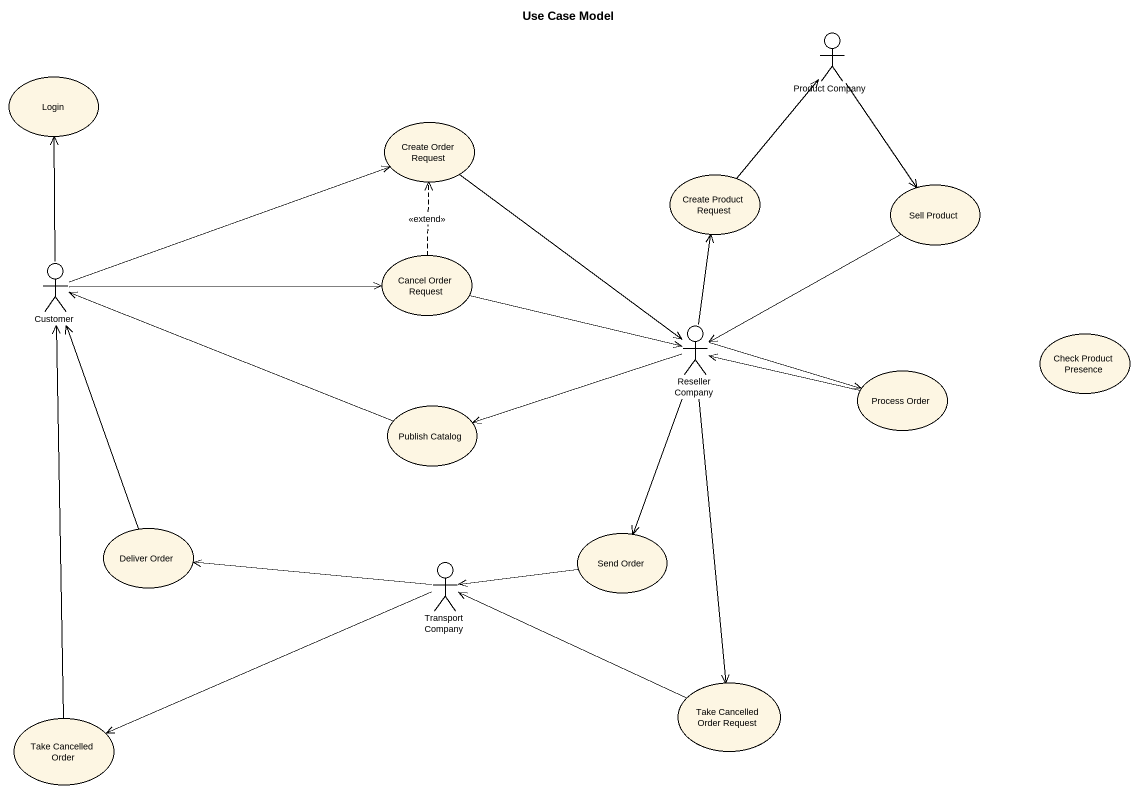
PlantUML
@startuml
title Use Case Model
actor "Product Company" as Product_Company
usecase Login
usecase "Create Order Request" as Create_Order_Request
usecase "Create Product Request" as Create_Product_Request
usecase "Sell Product" as Sell_Product
actor Customer
usecase "Cancel Order Request" as Cancel_Order_Request
actor "Reseller Company" as Reseller_Company
usecase "Check Product Presence" as Check_Product_Presence
usecase "Process Order" as Process_Order
usecase "Publish Catalog" as Publish_Catalog
usecase "Deliver Order" as Deliver_Order
usecase "Send Order" as Send_Order
actor "Transport Company" as Transport_Company
usecase "Take Cancelled Order Request" as Take_Cancelled_Order_Request
usecase "Take Cancelled Order" as Take_Cancelled_Order
Product_Company <-- Create_Product_Request
Product_Company --> Sell_Product
Customer -up-> Login
Customer -right-> Create_Order_Request
Customer -right-> Cancel_Order_Request
Customer <-right- Publish_Catalog
Customer <-- Deliver_Order
Customer <-- Take_Cancelled_Order
Cancel_Order_Request .up.> Create_Order_Request : <<extend>>
Reseller_Company <-up- Create_Order_Request
Reseller_Company -up-> Create_Product_Request
Reseller_Company <-up- Sell_Product
Reseller_Company <-left- Cancel_Order_Request
Reseller_Company -right-> Process_Order
Reseller_Company <-right- Process_Order
Reseller_Company -left-> Publish_Catalog
Reseller_Company --> Send_Order
Reseller_Company --> Take_Cancelled_Order_Request
Transport_Company -left-> Deliver_Order
Transport_Company <-right- Send_Order
Transport_Company <-right- Take_Cancelled_Order_Request
Transport_Company -left-> Take_Cancelled_Order
@enduml
